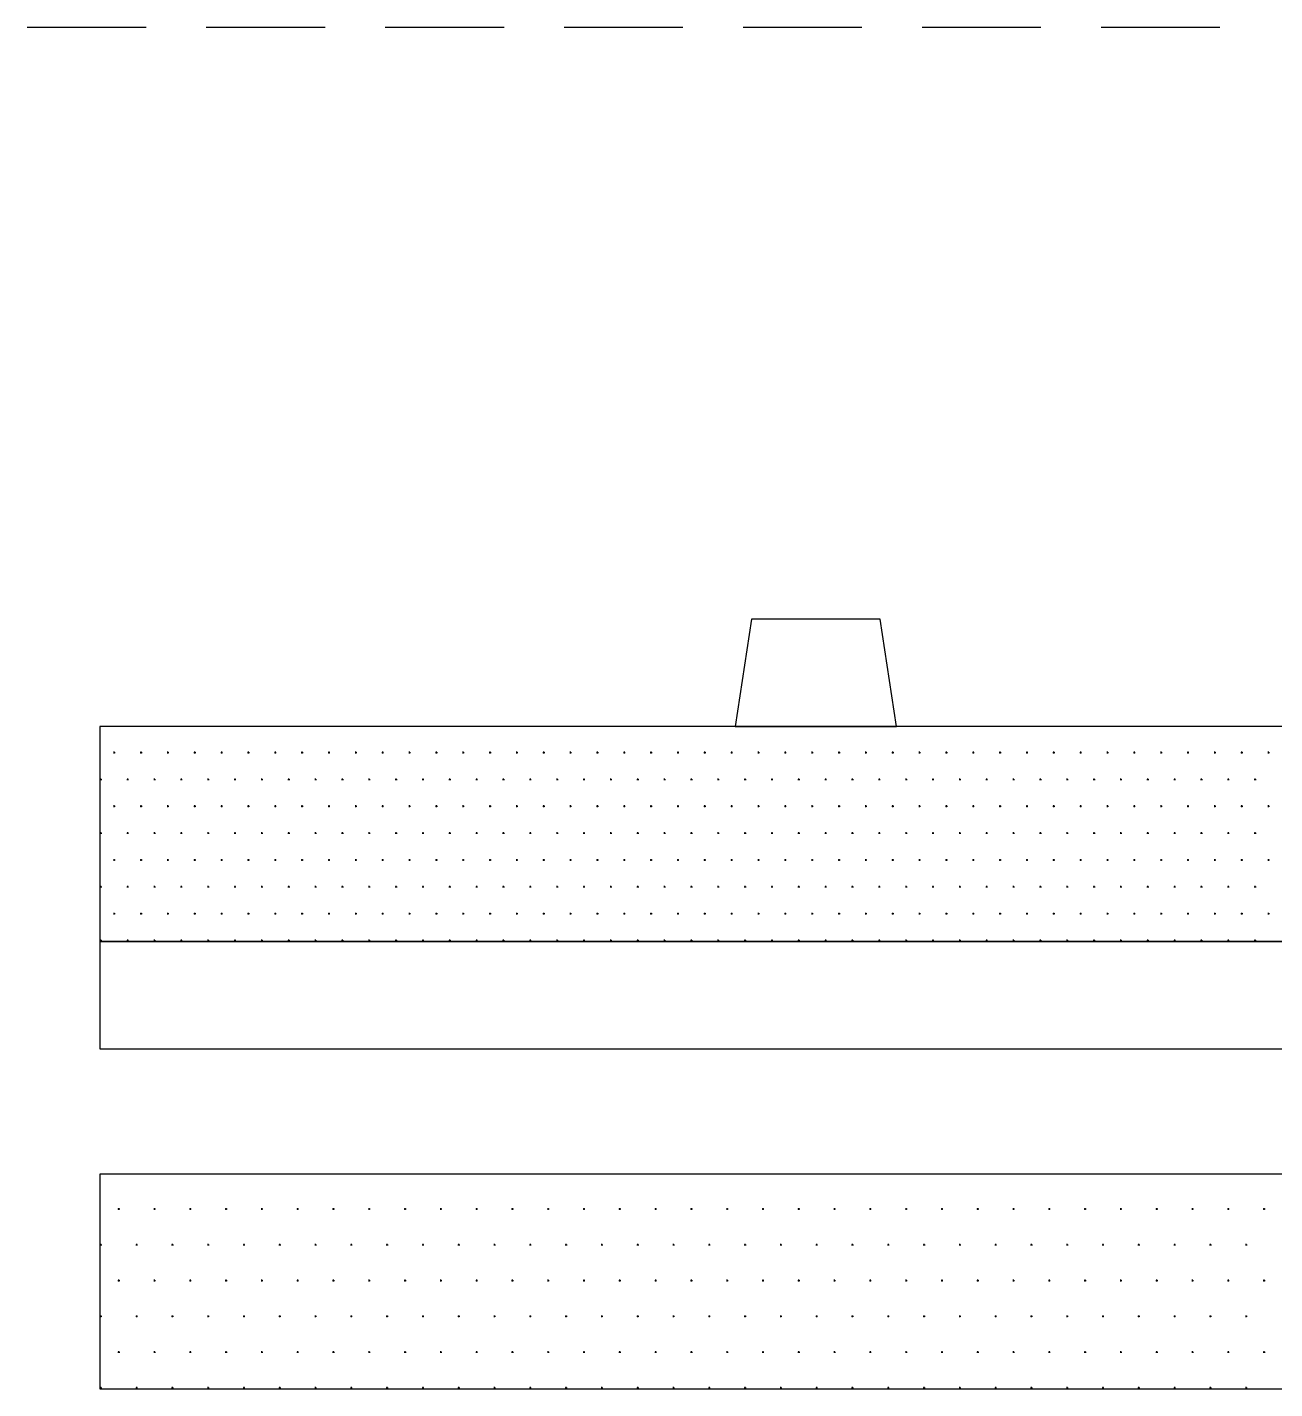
# Model space of a CAD drawing. Extents: x 0 to 291, y 0 to 144.
# Drawn here: x 50 to 63.94, y 74.2 to 89.42 of the extents above; entities that cross this region are included whole.
import ezdxf

# ---------------------------------------------------------------- set-up
doc = ezdxf.new("R2010")
doc.units = 0

msp = doc.modelspace()

# ---------------------------------------------------------------- linework, layer by layer
at = {"layer": 'StackupLayer'}
for p, q in [((50, 89.415), (51.328, 89.415)), ((52, 89.415), (53.328, 89.415)), ((54, 89.415), (55.328, 89.415)), ((56, 89.415), (57.328, 89.415)), ((58, 89.415), (59.328, 89.415)), ((60, 89.415), (61.328, 89.415)), ((62, 89.415), (63.328, 89.415)), ((58.093, 82.8), (57.913, 81.6)), ((59.533, 82.8), (58.093, 82.8)), ((59.713, 81.6), (59.533, 82.8)), ((106.813, 81.6), (50.813, 81.6)), ((50.813, 81.6), (50.813, 79.2)), ((57.913, 81.6), (59.713, 81.6)), ((50.963, 81.31), (50.983, 81.31)), ((50.973, 81.3), (50.973, 81.32)), ((51.263, 81.31), (51.283, 81.31)), ((51.273, 81.3), (51.273, 81.32)), ((51.563, 81.31), (51.583, 81.31)), ((51.573, 81.3), (51.573, 81.32)), ((51.863, 81.31), (51.883, 81.31)), ((51.873, 81.3), (51.873, 81.32)), ((52.163, 81.31), (52.183, 81.31)), ((52.173, 81.3), (52.173, 81.32)), ((52.463, 81.31), (52.483, 81.31)), ((52.473, 81.3), (52.473, 81.32)), ((52.763, 81.31), (52.783, 81.31)), ((52.773, 81.3), (52.773, 81.32)), ((53.063, 81.31), (53.083, 81.31)), ((53.073, 81.3), (53.073, 81.32)), ((53.363, 81.31), (53.383, 81.31)), ((53.373, 81.3), (53.373, 81.32)), ((53.663, 81.31), (53.683, 81.31)), ((53.673, 81.3), (53.673, 81.32)), ((53.963, 81.31), (53.983, 81.31)), ((53.973, 81.3), (53.973, 81.32)), ((54.263, 81.31), (54.283, 81.31)), ((54.273, 81.3), (54.273, 81.32)), ((54.563, 81.31), (54.583, 81.31)), ((54.573, 81.3), (54.573, 81.32)), ((54.863, 81.31), (54.883, 81.31)), ((54.873, 81.3), (54.873, 81.32)), ((55.163, 81.31), (55.183, 81.31)), ((55.173, 81.3), (55.173, 81.32)), ((55.463, 81.31), (55.483, 81.31)), ((55.473, 81.3), (55.473, 81.32)), ((55.763, 81.31), (55.783, 81.31)), ((55.773, 81.3), (55.773, 81.32)), ((56.063, 81.31), (56.083, 81.31)), ((56.073, 81.3), (56.073, 81.32)), ((56.363, 81.31), (56.383, 81.31)), ((56.373, 81.3), (56.373, 81.32)), ((56.663, 81.31), (56.683, 81.31)), ((56.673, 81.3), (56.673, 81.32)), ((56.963, 81.31), (56.983, 81.31)), ((56.973, 81.3), (56.973, 81.32)), ((57.263, 81.31), (57.283, 81.31)), ((57.273, 81.3), (57.273, 81.32)), ((57.563, 81.31), (57.583, 81.31)), ((57.573, 81.3), (57.573, 81.32)), ((57.863, 81.31), (57.883, 81.31)), ((57.873, 81.3), (57.873, 81.32)), ((58.163, 81.31), (58.183, 81.31)), ((58.173, 81.3), (58.173, 81.32)), ((58.463, 81.31), (58.483, 81.31)), ((58.473, 81.3), (58.473, 81.32)), ((58.763, 81.31), (58.783, 81.31)), ((58.773, 81.3), (58.773, 81.32)), ((59.063, 81.31), (59.083, 81.31)), ((59.073, 81.3), (59.073, 81.32)), ((59.363, 81.31), (59.383, 81.31)), ((59.373, 81.3), (59.373, 81.32)), ((59.663, 81.31), (59.683, 81.31)), ((59.673, 81.3), (59.673, 81.32)), ((59.963, 81.31), (59.983, 81.31)), ((59.973, 81.3), (59.973, 81.32)), ((60.263, 81.31), (60.283, 81.31)), ((60.273, 81.3), (60.273, 81.32)), ((60.563, 81.31), (60.583, 81.31)), ((60.573, 81.3), (60.573, 81.32)), ((60.863, 81.31), (60.883, 81.31)), ((60.873, 81.3), (60.873, 81.32)), ((61.163, 81.31), (61.183, 81.31)), ((61.173, 81.3), (61.173, 81.32)), ((61.463, 81.31), (61.483, 81.31)), ((61.473, 81.3), (61.473, 81.32)), ((61.763, 81.31), (61.783, 81.31)), ((61.773, 81.3), (61.773, 81.32)), ((62.063, 81.31), (62.083, 81.31)), ((62.073, 81.3), (62.073, 81.32)), ((62.363, 81.31), (62.383, 81.31)), ((62.373, 81.3), (62.373, 81.32)), ((62.663, 81.31), (62.683, 81.31)), ((62.673, 81.3), (62.673, 81.32)), ((62.963, 81.31), (62.983, 81.31)), ((62.973, 81.3), (62.973, 81.32)), ((63.263, 81.31), (63.283, 81.31)), ((63.273, 81.3), (63.273, 81.32)), ((63.563, 81.31), (63.583, 81.31)), ((63.573, 81.3), (63.573, 81.32)), ((63.863, 81.31), (63.883, 81.31)), ((63.873, 81.3), (63.873, 81.32)), ((50.813, 81.01), (50.833, 81.01)), ((50.823, 81), (50.823, 81.02)), ((51.113, 81.01), (51.133, 81.01)), ((51.123, 81), (51.123, 81.02)), ((51.413, 81.01), (51.433, 81.01)), ((51.423, 81), (51.423, 81.02)), ((51.713, 81.01), (51.733, 81.01)), ((51.723, 81), (51.723, 81.02)), ((52.013, 81.01), (52.033, 81.01)), ((52.023, 81), (52.023, 81.02)), ((52.313, 81.01), (52.333, 81.01)), ((52.323, 81), (52.323, 81.02)), ((52.613, 81.01), (52.633, 81.01)), ((52.623, 81), (52.623, 81.02)), ((52.913, 81.01), (52.933, 81.01)), ((52.923, 81), (52.923, 81.02)), ((53.213, 81.01), (53.233, 81.01)), ((53.223, 81), (53.223, 81.02)), ((53.513, 81.01), (53.533, 81.01)), ((53.523, 81), (53.523, 81.02)), ((53.813, 81.01), (53.833, 81.01)), ((53.823, 81), (53.823, 81.02)), ((54.113, 81.01), (54.133, 81.01)), ((54.123, 81), (54.123, 81.02)), ((54.413, 81.01), (54.433, 81.01)), ((54.423, 81), (54.423, 81.02)), ((54.713, 81.01), (54.733, 81.01)), ((54.723, 81), (54.723, 81.02)), ((55.013, 81.01), (55.033, 81.01)), ((55.023, 81), (55.023, 81.02)), ((55.313, 81.01), (55.333, 81.01)), ((55.323, 81), (55.323, 81.02)), ((55.613, 81.01), (55.633, 81.01)), ((55.623, 81), (55.623, 81.02)), ((55.913, 81.01), (55.933, 81.01)), ((55.923, 81), (55.923, 81.02)), ((56.213, 81.01), (56.233, 81.01)), ((56.223, 81), (56.223, 81.02)), ((56.513, 81.01), (56.533, 81.01)), ((56.523, 81), (56.523, 81.02)), ((56.813, 81.01), (56.833, 81.01)), ((56.823, 81), (56.823, 81.02)), ((57.113, 81.01), (57.133, 81.01)), ((57.123, 81), (57.123, 81.02)), ((57.413, 81.01), (57.433, 81.01)), ((57.423, 81), (57.423, 81.02)), ((57.713, 81.01), (57.733, 81.01)), ((57.723, 81), (57.723, 81.02)), ((58.013, 81.01), (58.033, 81.01)), ((58.023, 81), (58.023, 81.02)), ((58.313, 81.01), (58.333, 81.01)), ((58.323, 81), (58.323, 81.02)), ((58.613, 81.01), (58.633, 81.01)), ((58.623, 81), (58.623, 81.02)), ((58.913, 81.01), (58.933, 81.01)), ((58.923, 81), (58.923, 81.02)), ((59.213, 81.01), (59.233, 81.01)), ((59.223, 81), (59.223, 81.02)), ((59.513, 81.01), (59.533, 81.01)), ((59.523, 81), (59.523, 81.02)), ((59.813, 81.01), (59.833, 81.01)), ((59.823, 81), (59.823, 81.02)), ((60.113, 81.01), (60.133, 81.01)), ((60.123, 81), (60.123, 81.02)), ((60.413, 81.01), (60.433, 81.01)), ((60.423, 81), (60.423, 81.02)), ((60.713, 81.01), (60.733, 81.01)), ((60.723, 81), (60.723, 81.02)), ((61.013, 81.01), (61.033, 81.01)), ((61.023, 81), (61.023, 81.02)), ((61.313, 81.01), (61.333, 81.01)), ((61.323, 81), (61.323, 81.02)), ((61.613, 81.01), (61.633, 81.01)), ((61.623, 81), (61.623, 81.02)), ((61.913, 81.01), (61.933, 81.01)), ((61.923, 81), (61.923, 81.02)), ((62.213, 81.01), (62.233, 81.01)), ((62.223, 81), (62.223, 81.02)), ((62.513, 81.01), (62.533, 81.01)), ((62.523, 81), (62.523, 81.02)), ((62.813, 81.01), (62.833, 81.01)), ((62.823, 81), (62.823, 81.02)), ((63.113, 81.01), (63.133, 81.01)), ((63.123, 81), (63.123, 81.02)), ((63.413, 81.01), (63.433, 81.01)), ((63.423, 81), (63.423, 81.02)), ((63.713, 81.01), (63.733, 81.01)), ((63.723, 81), (63.723, 81.02)), ((50.963, 80.71), (50.983, 80.71)), ((50.973, 80.7), (50.973, 80.72)), ((51.263, 80.71), (51.283, 80.71)), ((51.273, 80.7), (51.273, 80.72)), ((51.563, 80.71), (51.583, 80.71)), ((51.573, 80.7), (51.573, 80.72)), ((51.863, 80.71), (51.883, 80.71)), ((51.873, 80.7), (51.873, 80.72)), ((52.163, 80.71), (52.183, 80.71)), ((52.173, 80.7), (52.173, 80.72)), ((52.463, 80.71), (52.483, 80.71)), ((52.473, 80.7), (52.473, 80.72)), ((52.763, 80.71), (52.783, 80.71)), ((52.773, 80.7), (52.773, 80.72)), ((53.063, 80.71), (53.083, 80.71)), ((53.073, 80.7), (53.073, 80.72)), ((53.363, 80.71), (53.383, 80.71)), ((53.373, 80.7), (53.373, 80.72)), ((53.663, 80.71), (53.683, 80.71)), ((53.673, 80.7), (53.673, 80.72)), ((53.963, 80.71), (53.983, 80.71)), ((53.973, 80.7), (53.973, 80.72)), ((54.263, 80.71), (54.283, 80.71)), ((54.273, 80.7), (54.273, 80.72)), ((54.563, 80.71), (54.583, 80.71)), ((54.573, 80.7), (54.573, 80.72)), ((54.863, 80.71), (54.883, 80.71)), ((54.873, 80.7), (54.873, 80.72)), ((55.163, 80.71), (55.183, 80.71)), ((55.173, 80.7), (55.173, 80.72)), ((55.463, 80.71), (55.483, 80.71)), ((55.473, 80.7), (55.473, 80.72)), ((55.763, 80.71), (55.783, 80.71)), ((55.773, 80.7), (55.773, 80.72)), ((56.063, 80.71), (56.083, 80.71)), ((56.073, 80.7), (56.073, 80.72)), ((56.363, 80.71), (56.383, 80.71)), ((56.373, 80.7), (56.373, 80.72)), ((56.663, 80.71), (56.683, 80.71)), ((56.673, 80.7), (56.673, 80.72)), ((56.963, 80.71), (56.983, 80.71)), ((56.973, 80.7), (56.973, 80.72)), ((57.263, 80.71), (57.283, 80.71)), ((57.273, 80.7), (57.273, 80.72)), ((57.563, 80.71), (57.583, 80.71)), ((57.573, 80.7), (57.573, 80.72)), ((57.863, 80.71), (57.883, 80.71)), ((57.873, 80.7), (57.873, 80.72)), ((58.163, 80.71), (58.183, 80.71)), ((58.173, 80.7), (58.173, 80.72)), ((58.463, 80.71), (58.483, 80.71)), ((58.473, 80.7), (58.473, 80.72)), ((58.763, 80.71), (58.783, 80.71)), ((58.773, 80.7), (58.773, 80.72)), ((59.063, 80.71), (59.083, 80.71)), ((59.073, 80.7), (59.073, 80.72)), ((59.363, 80.71), (59.383, 80.71)), ((59.373, 80.7), (59.373, 80.72)), ((59.663, 80.71), (59.683, 80.71)), ((59.673, 80.7), (59.673, 80.72)), ((59.963, 80.71), (59.983, 80.71)), ((59.973, 80.7), (59.973, 80.72)), ((60.263, 80.71), (60.283, 80.71)), ((60.273, 80.7), (60.273, 80.72)), ((60.563, 80.71), (60.583, 80.71)), ((60.573, 80.7), (60.573, 80.72)), ((60.863, 80.71), (60.883, 80.71)), ((60.873, 80.7), (60.873, 80.72)), ((61.163, 80.71), (61.183, 80.71)), ((61.173, 80.7), (61.173, 80.72)), ((61.463, 80.71), (61.483, 80.71)), ((61.473, 80.7), (61.473, 80.72)), ((61.763, 80.71), (61.783, 80.71)), ((61.773, 80.7), (61.773, 80.72)), ((62.063, 80.71), (62.083, 80.71)), ((62.073, 80.7), (62.073, 80.72)), ((62.363, 80.71), (62.383, 80.71)), ((62.373, 80.7), (62.373, 80.72)), ((62.663, 80.71), (62.683, 80.71)), ((62.673, 80.7), (62.673, 80.72)), ((62.963, 80.71), (62.983, 80.71)), ((62.973, 80.7), (62.973, 80.72)), ((63.263, 80.71), (63.283, 80.71)), ((63.273, 80.7), (63.273, 80.72)), ((63.563, 80.71), (63.583, 80.71)), ((63.573, 80.7), (63.573, 80.72)), ((63.863, 80.71), (63.883, 80.71)), ((63.873, 80.7), (63.873, 80.72)), ((50.813, 80.41), (50.833, 80.41)), ((50.823, 80.4), (50.823, 80.42)), ((51.113, 80.41), (51.133, 80.41)), ((51.123, 80.4), (51.123, 80.42)), ((51.413, 80.41), (51.433, 80.41)), ((51.423, 80.4), (51.423, 80.42)), ((51.713, 80.41), (51.733, 80.41)), ((51.723, 80.4), (51.723, 80.42)), ((52.013, 80.41), (52.033, 80.41)), ((52.023, 80.4), (52.023, 80.42)), ((52.313, 80.41), (52.333, 80.41)), ((52.323, 80.4), (52.323, 80.42)), ((52.613, 80.41), (52.633, 80.41)), ((52.623, 80.4), (52.623, 80.42)), ((52.913, 80.41), (52.933, 80.41)), ((52.923, 80.4), (52.923, 80.42)), ((53.213, 80.41), (53.233, 80.41)), ((53.223, 80.4), (53.223, 80.42)), ((53.513, 80.41), (53.533, 80.41)), ((53.523, 80.4), (53.523, 80.42)), ((53.813, 80.41), (53.833, 80.41)), ((53.823, 80.4), (53.823, 80.42)), ((54.113, 80.41), (54.133, 80.41)), ((54.123, 80.4), (54.123, 80.42)), ((54.413, 80.41), (54.433, 80.41)), ((54.423, 80.4), (54.423, 80.42)), ((54.713, 80.41), (54.733, 80.41)), ((54.723, 80.4), (54.723, 80.42)), ((55.013, 80.41), (55.033, 80.41)), ((55.023, 80.4), (55.023, 80.42)), ((55.313, 80.41), (55.333, 80.41)), ((55.323, 80.4), (55.323, 80.42)), ((55.613, 80.41), (55.633, 80.41)), ((55.623, 80.4), (55.623, 80.42)), ((55.913, 80.41), (55.933, 80.41)), ((55.923, 80.4), (55.923, 80.42)), ((56.213, 80.41), (56.233, 80.41)), ((56.223, 80.4), (56.223, 80.42)), ((56.513, 80.41), (56.533, 80.41)), ((56.523, 80.4), (56.523, 80.42)), ((56.813, 80.41), (56.833, 80.41)), ((56.823, 80.4), (56.823, 80.42)), ((57.113, 80.41), (57.133, 80.41)), ((57.123, 80.4), (57.123, 80.42)), ((57.413, 80.41), (57.433, 80.41)), ((57.423, 80.4), (57.423, 80.42)), ((57.713, 80.41), (57.733, 80.41)), ((57.723, 80.4), (57.723, 80.42)), ((58.013, 80.41), (58.033, 80.41)), ((58.023, 80.4), (58.023, 80.42)), ((58.313, 80.41), (58.333, 80.41)), ((58.323, 80.4), (58.323, 80.42)), ((58.613, 80.41), (58.633, 80.41)), ((58.623, 80.4), (58.623, 80.42)), ((58.913, 80.41), (58.933, 80.41)), ((58.923, 80.4), (58.923, 80.42)), ((59.213, 80.41), (59.233, 80.41)), ((59.223, 80.4), (59.223, 80.42)), ((59.513, 80.41), (59.533, 80.41)), ((59.523, 80.4), (59.523, 80.42)), ((59.813, 80.41), (59.833, 80.41)), ((59.823, 80.4), (59.823, 80.42)), ((60.113, 80.41), (60.133, 80.41)), ((60.123, 80.4), (60.123, 80.42)), ((60.413, 80.41), (60.433, 80.41)), ((60.423, 80.4), (60.423, 80.42)), ((60.713, 80.41), (60.733, 80.41)), ((60.723, 80.4), (60.723, 80.42)), ((61.013, 80.41), (61.033, 80.41)), ((61.023, 80.4), (61.023, 80.42)), ((61.313, 80.41), (61.333, 80.41)), ((61.323, 80.4), (61.323, 80.42)), ((61.613, 80.41), (61.633, 80.41)), ((61.623, 80.4), (61.623, 80.42)), ((61.913, 80.41), (61.933, 80.41)), ((61.923, 80.4), (61.923, 80.42)), ((62.213, 80.41), (62.233, 80.41)), ((62.223, 80.4), (62.223, 80.42)), ((62.513, 80.41), (62.533, 80.41)), ((62.523, 80.4), (62.523, 80.42)), ((62.813, 80.41), (62.833, 80.41)), ((62.823, 80.4), (62.823, 80.42)), ((63.113, 80.41), (63.133, 80.41)), ((63.123, 80.4), (63.123, 80.42)), ((63.413, 80.41), (63.433, 80.41)), ((63.423, 80.4), (63.423, 80.42)), ((63.713, 80.41), (63.733, 80.41)), ((63.723, 80.4), (63.723, 80.42)), ((50.963, 80.11), (50.983, 80.11)), ((50.973, 80.1), (50.973, 80.12)), ((51.263, 80.11), (51.283, 80.11)), ((51.273, 80.1), (51.273, 80.12)), ((51.563, 80.11), (51.583, 80.11)), ((51.573, 80.1), (51.573, 80.12)), ((51.863, 80.11), (51.883, 80.11)), ((51.873, 80.1), (51.873, 80.12)), ((52.163, 80.11), (52.183, 80.11)), ((52.173, 80.1), (52.173, 80.12)), ((52.463, 80.11), (52.483, 80.11)), ((52.473, 80.1), (52.473, 80.12)), ((52.763, 80.11), (52.783, 80.11)), ((52.773, 80.1), (52.773, 80.12)), ((53.063, 80.11), (53.083, 80.11)), ((53.073, 80.1), (53.073, 80.12)), ((53.363, 80.11), (53.383, 80.11)), ((53.373, 80.1), (53.373, 80.12)), ((53.663, 80.11), (53.683, 80.11)), ((53.673, 80.1), (53.673, 80.12)), ((53.963, 80.11), (53.983, 80.11)), ((53.973, 80.1), (53.973, 80.12)), ((54.263, 80.11), (54.283, 80.11)), ((54.273, 80.1), (54.273, 80.12)), ((54.563, 80.11), (54.583, 80.11)), ((54.573, 80.1), (54.573, 80.12)), ((54.863, 80.11), (54.883, 80.11)), ((54.873, 80.1), (54.873, 80.12)), ((55.163, 80.11), (55.183, 80.11)), ((55.173, 80.1), (55.173, 80.12)), ((55.463, 80.11), (55.483, 80.11)), ((55.473, 80.1), (55.473, 80.12)), ((55.763, 80.11), (55.783, 80.11)), ((55.773, 80.1), (55.773, 80.12)), ((56.063, 80.11), (56.083, 80.11)), ((56.073, 80.1), (56.073, 80.12)), ((56.363, 80.11), (56.383, 80.11)), ((56.373, 80.1), (56.373, 80.12)), ((56.663, 80.11), (56.683, 80.11)), ((56.673, 80.1), (56.673, 80.12)), ((56.963, 80.11), (56.983, 80.11)), ((56.973, 80.1), (56.973, 80.12)), ((57.263, 80.11), (57.283, 80.11)), ((57.273, 80.1), (57.273, 80.12)), ((57.563, 80.11), (57.583, 80.11)), ((57.573, 80.1), (57.573, 80.12)), ((57.863, 80.11), (57.883, 80.11)), ((57.873, 80.1), (57.873, 80.12)), ((58.163, 80.11), (58.183, 80.11)), ((58.173, 80.1), (58.173, 80.12)), ((58.463, 80.11), (58.483, 80.11)), ((58.473, 80.1), (58.473, 80.12)), ((58.763, 80.11), (58.783, 80.11)), ((58.773, 80.1), (58.773, 80.12)), ((59.063, 80.11), (59.083, 80.11)), ((59.073, 80.1), (59.073, 80.12)), ((59.363, 80.11), (59.383, 80.11)), ((59.373, 80.1), (59.373, 80.12)), ((59.663, 80.11), (59.683, 80.11)), ((59.673, 80.1), (59.673, 80.12)), ((59.963, 80.11), (59.983, 80.11)), ((59.973, 80.1), (59.973, 80.12)), ((60.263, 80.11), (60.283, 80.11)), ((60.273, 80.1), (60.273, 80.12)), ((60.563, 80.11), (60.583, 80.11)), ((60.573, 80.1), (60.573, 80.12)), ((60.863, 80.11), (60.883, 80.11)), ((60.873, 80.1), (60.873, 80.12)), ((61.163, 80.11), (61.183, 80.11)), ((61.173, 80.1), (61.173, 80.12)), ((61.463, 80.11), (61.483, 80.11)), ((61.473, 80.1), (61.473, 80.12)), ((61.763, 80.11), (61.783, 80.11)), ((61.773, 80.1), (61.773, 80.12)), ((62.063, 80.11), (62.083, 80.11)), ((62.073, 80.1), (62.073, 80.12)), ((62.363, 80.11), (62.383, 80.11)), ((62.373, 80.1), (62.373, 80.12)), ((62.663, 80.11), (62.683, 80.11)), ((62.673, 80.1), (62.673, 80.12)), ((62.963, 80.11), (62.983, 80.11)), ((62.973, 80.1), (62.973, 80.12)), ((63.263, 80.11), (63.283, 80.11)), ((63.273, 80.1), (63.273, 80.12)), ((63.563, 80.11), (63.583, 80.11)), ((63.573, 80.1), (63.573, 80.12)), ((63.863, 80.11), (63.883, 80.11)), ((63.873, 80.1), (63.873, 80.12)), ((50.813, 79.81), (50.833, 79.81)), ((50.823, 79.8), (50.823, 79.82)), ((51.113, 79.81), (51.133, 79.81)), ((51.123, 79.8), (51.123, 79.82)), ((51.413, 79.81), (51.433, 79.81)), ((51.423, 79.8), (51.423, 79.82)), ((51.713, 79.81), (51.733, 79.81)), ((51.723, 79.8), (51.723, 79.82)), ((52.013, 79.81), (52.033, 79.81)), ((52.023, 79.8), (52.023, 79.82)), ((52.313, 79.81), (52.333, 79.81)), ((52.323, 79.8), (52.323, 79.82)), ((52.613, 79.81), (52.633, 79.81)), ((52.623, 79.8), (52.623, 79.82)), ((52.913, 79.81), (52.933, 79.81)), ((52.923, 79.8), (52.923, 79.82)), ((53.213, 79.81), (53.233, 79.81)), ((53.223, 79.8), (53.223, 79.82)), ((53.513, 79.81), (53.533, 79.81)), ((53.523, 79.8), (53.523, 79.82)), ((53.813, 79.81), (53.833, 79.81)), ((53.823, 79.8), (53.823, 79.82)), ((54.113, 79.81), (54.133, 79.81)), ((54.123, 79.8), (54.123, 79.82)), ((54.413, 79.81), (54.433, 79.81)), ((54.423, 79.8), (54.423, 79.82)), ((54.713, 79.81), (54.733, 79.81)), ((54.723, 79.8), (54.723, 79.82)), ((55.013, 79.81), (55.033, 79.81)), ((55.023, 79.8), (55.023, 79.82)), ((55.313, 79.81), (55.333, 79.81)), ((55.323, 79.8), (55.323, 79.82)), ((55.613, 79.81), (55.633, 79.81)), ((55.623, 79.8), (55.623, 79.82)), ((55.913, 79.81), (55.933, 79.81)), ((55.923, 79.8), (55.923, 79.82)), ((56.213, 79.81), (56.233, 79.81)), ((56.223, 79.8), (56.223, 79.82)), ((56.513, 79.81), (56.533, 79.81)), ((56.523, 79.8), (56.523, 79.82)), ((56.813, 79.81), (56.833, 79.81)), ((56.823, 79.8), (56.823, 79.82)), ((57.113, 79.81), (57.133, 79.81)), ((57.123, 79.8), (57.123, 79.82)), ((57.413, 79.81), (57.433, 79.81)), ((57.423, 79.8), (57.423, 79.82)), ((57.713, 79.81), (57.733, 79.81)), ((57.723, 79.8), (57.723, 79.82)), ((58.013, 79.81), (58.033, 79.81)), ((58.023, 79.8), (58.023, 79.82)), ((58.313, 79.81), (58.333, 79.81)), ((58.323, 79.8), (58.323, 79.82)), ((58.613, 79.81), (58.633, 79.81)), ((58.623, 79.8), (58.623, 79.82)), ((58.913, 79.81), (58.933, 79.81)), ((58.923, 79.8), (58.923, 79.82)), ((59.213, 79.81), (59.233, 79.81)), ((59.223, 79.8), (59.223, 79.82)), ((59.513, 79.81), (59.533, 79.81)), ((59.523, 79.8), (59.523, 79.82)), ((59.813, 79.81), (59.833, 79.81)), ((59.823, 79.8), (59.823, 79.82)), ((60.113, 79.81), (60.133, 79.81)), ((60.123, 79.8), (60.123, 79.82)), ((60.413, 79.81), (60.433, 79.81)), ((60.423, 79.8), (60.423, 79.82)), ((60.713, 79.81), (60.733, 79.81)), ((60.723, 79.8), (60.723, 79.82)), ((61.013, 79.81), (61.033, 79.81)), ((61.023, 79.8), (61.023, 79.82)), ((61.313, 79.81), (61.333, 79.81)), ((61.323, 79.8), (61.323, 79.82)), ((61.613, 79.81), (61.633, 79.81)), ((61.623, 79.8), (61.623, 79.82)), ((61.913, 79.81), (61.933, 79.81)), ((61.923, 79.8), (61.923, 79.82)), ((62.213, 79.81), (62.233, 79.81)), ((62.223, 79.8), (62.223, 79.82)), ((62.513, 79.81), (62.533, 79.81)), ((62.523, 79.8), (62.523, 79.82)), ((62.813, 79.81), (62.833, 79.81)), ((62.823, 79.8), (62.823, 79.82)), ((63.113, 79.81), (63.133, 79.81)), ((63.123, 79.8), (63.123, 79.82)), ((63.413, 79.81), (63.433, 79.81)), ((63.423, 79.8), (63.423, 79.82)), ((63.713, 79.81), (63.733, 79.81)), ((63.723, 79.8), (63.723, 79.82)), ((50.963, 79.51), (50.983, 79.51)), ((50.973, 79.5), (50.973, 79.52)), ((51.263, 79.51), (51.283, 79.51)), ((51.273, 79.5), (51.273, 79.52)), ((51.563, 79.51), (51.583, 79.51)), ((51.573, 79.5), (51.573, 79.52)), ((51.863, 79.51), (51.883, 79.51)), ((51.873, 79.5), (51.873, 79.52)), ((52.163, 79.51), (52.183, 79.51)), ((52.173, 79.5), (52.173, 79.52)), ((52.463, 79.51), (52.483, 79.51)), ((52.473, 79.5), (52.473, 79.52)), ((52.763, 79.51), (52.783, 79.51)), ((52.773, 79.5), (52.773, 79.52)), ((53.063, 79.51), (53.083, 79.51)), ((53.073, 79.5), (53.073, 79.52)), ((53.363, 79.51), (53.383, 79.51)), ((53.373, 79.5), (53.373, 79.52)), ((53.663, 79.51), (53.683, 79.51)), ((53.673, 79.5), (53.673, 79.52)), ((53.963, 79.51), (53.983, 79.51)), ((53.973, 79.5), (53.973, 79.52)), ((54.263, 79.51), (54.283, 79.51)), ((54.273, 79.5), (54.273, 79.52)), ((54.563, 79.51), (54.583, 79.51)), ((54.573, 79.5), (54.573, 79.52)), ((54.863, 79.51), (54.883, 79.51)), ((54.873, 79.5), (54.873, 79.52)), ((55.163, 79.51), (55.183, 79.51)), ((55.173, 79.5), (55.173, 79.52)), ((55.463, 79.51), (55.483, 79.51)), ((55.473, 79.5), (55.473, 79.52)), ((55.763, 79.51), (55.783, 79.51)), ((55.773, 79.5), (55.773, 79.52)), ((56.063, 79.51), (56.083, 79.51)), ((56.073, 79.5), (56.073, 79.52)), ((56.363, 79.51), (56.383, 79.51)), ((56.373, 79.5), (56.373, 79.52)), ((56.663, 79.51), (56.683, 79.51)), ((56.673, 79.5), (56.673, 79.52)), ((56.963, 79.51), (56.983, 79.51)), ((56.973, 79.5), (56.973, 79.52)), ((57.263, 79.51), (57.283, 79.51)), ((57.273, 79.5), (57.273, 79.52)), ((57.563, 79.51), (57.583, 79.51)), ((57.573, 79.5), (57.573, 79.52)), ((57.863, 79.51), (57.883, 79.51)), ((57.873, 79.5), (57.873, 79.52)), ((58.163, 79.51), (58.183, 79.51)), ((58.173, 79.5), (58.173, 79.52)), ((58.463, 79.51), (58.483, 79.51)), ((58.473, 79.5), (58.473, 79.52)), ((58.763, 79.51), (58.783, 79.51)), ((58.773, 79.5), (58.773, 79.52)), ((59.063, 79.51), (59.083, 79.51)), ((59.073, 79.5), (59.073, 79.52)), ((59.363, 79.51), (59.383, 79.51)), ((59.373, 79.5), (59.373, 79.52)), ((59.663, 79.51), (59.683, 79.51)), ((59.673, 79.5), (59.673, 79.52)), ((59.963, 79.51), (59.983, 79.51)), ((59.973, 79.5), (59.973, 79.52)), ((60.263, 79.51), (60.283, 79.51)), ((60.273, 79.5), (60.273, 79.52)), ((60.563, 79.51), (60.583, 79.51)), ((60.573, 79.5), (60.573, 79.52)), ((60.863, 79.51), (60.883, 79.51)), ((60.873, 79.5), (60.873, 79.52)), ((61.163, 79.51), (61.183, 79.51)), ((61.173, 79.5), (61.173, 79.52)), ((61.463, 79.51), (61.483, 79.51)), ((61.473, 79.5), (61.473, 79.52)), ((61.763, 79.51), (61.783, 79.51)), ((61.773, 79.5), (61.773, 79.52)), ((62.063, 79.51), (62.083, 79.51)), ((62.073, 79.5), (62.073, 79.52)), ((62.363, 79.51), (62.383, 79.51)), ((62.373, 79.5), (62.373, 79.52)), ((62.663, 79.51), (62.683, 79.51)), ((62.673, 79.5), (62.673, 79.52)), ((62.963, 79.51), (62.983, 79.51)), ((62.973, 79.5), (62.973, 79.52)), ((63.263, 79.51), (63.283, 79.51)), ((63.273, 79.5), (63.273, 79.52)), ((63.563, 79.51), (63.583, 79.51)), ((63.573, 79.5), (63.573, 79.52)), ((63.863, 79.51), (63.883, 79.51)), ((63.873, 79.5), (63.873, 79.52)), ((50.813, 79.21), (50.833, 79.21)), ((106.813, 79.2), (50.813, 79.2)), ((50.813, 79.2), (50.813, 78)), ((50.813, 79.2), (106.813, 79.2)), ((50.823, 79.2), (50.823, 79.22)), ((51.113, 79.21), (51.133, 79.21)), ((51.123, 79.2), (51.123, 79.22)), ((51.413, 79.21), (51.433, 79.21)), ((51.423, 79.2), (51.423, 79.22)), ((51.713, 79.21), (51.733, 79.21)), ((51.723, 79.2), (51.723, 79.22)), ((52.013, 79.21), (52.033, 79.21)), ((52.023, 79.2), (52.023, 79.22)), ((52.313, 79.21), (52.333, 79.21)), ((52.323, 79.2), (52.323, 79.22)), ((52.613, 79.21), (52.633, 79.21)), ((52.623, 79.2), (52.623, 79.22)), ((52.913, 79.21), (52.933, 79.21)), ((52.923, 79.2), (52.923, 79.22)), ((53.213, 79.21), (53.233, 79.21)), ((53.223, 79.2), (53.223, 79.22)), ((53.513, 79.21), (53.533, 79.21)), ((53.523, 79.2), (53.523, 79.22)), ((53.813, 79.21), (53.833, 79.21)), ((53.823, 79.2), (53.823, 79.22)), ((54.113, 79.21), (54.133, 79.21)), ((54.123, 79.2), (54.123, 79.22)), ((54.413, 79.21), (54.433, 79.21)), ((54.423, 79.2), (54.423, 79.22)), ((54.713, 79.21), (54.733, 79.21)), ((54.723, 79.2), (54.723, 79.22)), ((55.013, 79.21), (55.033, 79.21)), ((55.023, 79.2), (55.023, 79.22)), ((55.313, 79.21), (55.333, 79.21)), ((55.323, 79.2), (55.323, 79.22)), ((55.613, 79.21), (55.633, 79.21)), ((55.623, 79.2), (55.623, 79.22)), ((55.913, 79.21), (55.933, 79.21)), ((55.923, 79.2), (55.923, 79.22)), ((56.213, 79.21), (56.233, 79.21)), ((56.223, 79.2), (56.223, 79.22)), ((56.513, 79.21), (56.533, 79.21)), ((56.523, 79.2), (56.523, 79.22)), ((56.813, 79.21), (56.833, 79.21)), ((56.823, 79.2), (56.823, 79.22)), ((57.113, 79.21), (57.133, 79.21)), ((57.123, 79.2), (57.123, 79.22)), ((57.413, 79.21), (57.433, 79.21)), ((57.423, 79.2), (57.423, 79.22)), ((57.713, 79.21), (57.733, 79.21)), ((57.723, 79.2), (57.723, 79.22)), ((58.013, 79.21), (58.033, 79.21)), ((58.023, 79.2), (58.023, 79.22)), ((58.313, 79.21), (58.333, 79.21)), ((58.323, 79.2), (58.323, 79.22)), ((58.613, 79.21), (58.633, 79.21)), ((58.623, 79.2), (58.623, 79.22)), ((58.913, 79.21), (58.933, 79.21)), ((58.923, 79.2), (58.923, 79.22)), ((59.213, 79.21), (59.233, 79.21)), ((59.223, 79.2), (59.223, 79.22)), ((59.513, 79.21), (59.533, 79.21)), ((59.523, 79.2), (59.523, 79.22)), ((59.813, 79.21), (59.833, 79.21)), ((59.823, 79.2), (59.823, 79.22)), ((60.113, 79.21), (60.133, 79.21)), ((60.123, 79.2), (60.123, 79.22)), ((60.413, 79.21), (60.433, 79.21)), ((60.423, 79.2), (60.423, 79.22)), ((60.713, 79.21), (60.733, 79.21)), ((60.723, 79.2), (60.723, 79.22)), ((61.013, 79.21), (61.033, 79.21)), ((61.023, 79.2), (61.023, 79.22)), ((61.313, 79.21), (61.333, 79.21)), ((61.323, 79.2), (61.323, 79.22)), ((61.613, 79.21), (61.633, 79.21)), ((61.623, 79.2), (61.623, 79.22)), ((61.913, 79.21), (61.933, 79.21)), ((61.923, 79.2), (61.923, 79.22)), ((62.213, 79.21), (62.233, 79.21)), ((62.223, 79.2), (62.223, 79.22)), ((62.513, 79.21), (62.533, 79.21)), ((62.523, 79.2), (62.523, 79.22)), ((62.813, 79.21), (62.833, 79.21)), ((62.823, 79.2), (62.823, 79.22)), ((63.113, 79.21), (63.133, 79.21)), ((63.123, 79.2), (63.123, 79.22)), ((63.413, 79.21), (63.433, 79.21)), ((63.423, 79.2), (63.423, 79.22)), ((63.713, 79.21), (63.733, 79.21)), ((63.723, 79.2), (63.723, 79.22)), ((50.813, 78), (106.813, 78)), ((106.813, 76.6), (50.813, 76.6)), ((50.813, 76.6), (50.813, 74.2)), ((51.013, 76.21), (51.033, 76.21)), ((51.023, 76.2), (51.023, 76.22)), ((51.413, 76.21), (51.433, 76.21)), ((51.423, 76.2), (51.423, 76.22)), ((51.813, 76.21), (51.833, 76.21)), ((51.823, 76.2), (51.823, 76.22)), ((52.213, 76.21), (52.233, 76.21)), ((52.223, 76.2), (52.223, 76.22)), ((52.613, 76.21), (52.633, 76.21)), ((52.623, 76.2), (52.623, 76.22)), ((53.013, 76.21), (53.033, 76.21)), ((53.023, 76.2), (53.023, 76.22)), ((53.413, 76.21), (53.433, 76.21)), ((53.423, 76.2), (53.423, 76.22)), ((53.813, 76.21), (53.833, 76.21)), ((53.823, 76.2), (53.823, 76.22)), ((54.213, 76.21), (54.233, 76.21)), ((54.223, 76.2), (54.223, 76.22)), ((54.613, 76.21), (54.633, 76.21)), ((54.623, 76.2), (54.623, 76.22)), ((55.013, 76.21), (55.033, 76.21)), ((55.023, 76.2), (55.023, 76.22)), ((55.413, 76.21), (55.433, 76.21)), ((55.423, 76.2), (55.423, 76.22)), ((55.813, 76.21), (55.833, 76.21)), ((55.823, 76.2), (55.823, 76.22)), ((56.213, 76.21), (56.233, 76.21)), ((56.223, 76.2), (56.223, 76.22)), ((56.613, 76.21), (56.633, 76.21)), ((56.623, 76.2), (56.623, 76.22)), ((57.013, 76.21), (57.033, 76.21)), ((57.023, 76.2), (57.023, 76.22)), ((57.413, 76.21), (57.433, 76.21)), ((57.423, 76.2), (57.423, 76.22)), ((57.813, 76.21), (57.833, 76.21)), ((57.823, 76.2), (57.823, 76.22)), ((58.213, 76.21), (58.233, 76.21)), ((58.223, 76.2), (58.223, 76.22)), ((58.613, 76.21), (58.633, 76.21)), ((58.623, 76.2), (58.623, 76.22)), ((59.013, 76.21), (59.033, 76.21)), ((59.023, 76.2), (59.023, 76.22)), ((59.413, 76.21), (59.433, 76.21)), ((59.423, 76.2), (59.423, 76.22)), ((59.813, 76.21), (59.833, 76.21)), ((59.823, 76.2), (59.823, 76.22)), ((60.213, 76.21), (60.233, 76.21)), ((60.223, 76.2), (60.223, 76.22)), ((60.613, 76.21), (60.633, 76.21)), ((60.623, 76.2), (60.623, 76.22)), ((61.013, 76.21), (61.033, 76.21)), ((61.023, 76.2), (61.023, 76.22)), ((61.413, 76.21), (61.433, 76.21)), ((61.423, 76.2), (61.423, 76.22)), ((61.813, 76.21), (61.833, 76.21)), ((61.823, 76.2), (61.823, 76.22)), ((62.213, 76.21), (62.233, 76.21)), ((62.223, 76.2), (62.223, 76.22)), ((62.613, 76.21), (62.633, 76.21)), ((62.623, 76.2), (62.623, 76.22)), ((63.013, 76.21), (63.033, 76.21)), ((63.023, 76.2), (63.023, 76.22)), ((63.413, 76.21), (63.433, 76.21)), ((63.423, 76.2), (63.423, 76.22)), ((63.813, 76.21), (63.833, 76.21)), ((63.823, 76.2), (63.823, 76.22)), ((50.813, 75.81), (50.833, 75.81)), ((50.823, 75.8), (50.823, 75.82)), ((51.213, 75.81), (51.233, 75.81)), ((51.223, 75.8), (51.223, 75.82)), ((51.613, 75.81), (51.633, 75.81)), ((51.623, 75.8), (51.623, 75.82)), ((52.013, 75.81), (52.033, 75.81)), ((52.023, 75.8), (52.023, 75.82)), ((52.413, 75.81), (52.433, 75.81)), ((52.423, 75.8), (52.423, 75.82)), ((52.813, 75.81), (52.833, 75.81)), ((52.823, 75.8), (52.823, 75.82)), ((53.213, 75.81), (53.233, 75.81)), ((53.223, 75.8), (53.223, 75.82)), ((53.613, 75.81), (53.633, 75.81)), ((53.623, 75.8), (53.623, 75.82)), ((54.013, 75.81), (54.033, 75.81)), ((54.023, 75.8), (54.023, 75.82)), ((54.413, 75.81), (54.433, 75.81)), ((54.423, 75.8), (54.423, 75.82)), ((54.813, 75.81), (54.833, 75.81)), ((54.823, 75.8), (54.823, 75.82)), ((55.213, 75.81), (55.233, 75.81)), ((55.223, 75.8), (55.223, 75.82)), ((55.613, 75.81), (55.633, 75.81)), ((55.623, 75.8), (55.623, 75.82)), ((56.013, 75.81), (56.033, 75.81)), ((56.023, 75.8), (56.023, 75.82)), ((56.413, 75.81), (56.433, 75.81)), ((56.423, 75.8), (56.423, 75.82)), ((56.813, 75.81), (56.833, 75.81)), ((56.823, 75.8), (56.823, 75.82)), ((57.213, 75.81), (57.233, 75.81)), ((57.223, 75.8), (57.223, 75.82)), ((57.613, 75.81), (57.633, 75.81)), ((57.623, 75.8), (57.623, 75.82)), ((58.013, 75.81), (58.033, 75.81)), ((58.023, 75.8), (58.023, 75.82)), ((58.413, 75.81), (58.433, 75.81)), ((58.423, 75.8), (58.423, 75.82)), ((58.813, 75.81), (58.833, 75.81)), ((58.823, 75.8), (58.823, 75.82)), ((59.213, 75.81), (59.233, 75.81)), ((59.223, 75.8), (59.223, 75.82)), ((59.613, 75.81), (59.633, 75.81)), ((59.623, 75.8), (59.623, 75.82)), ((60.013, 75.81), (60.033, 75.81)), ((60.023, 75.8), (60.023, 75.82)), ((60.413, 75.81), (60.433, 75.81)), ((60.423, 75.8), (60.423, 75.82)), ((60.813, 75.81), (60.833, 75.81)), ((60.823, 75.8), (60.823, 75.82)), ((61.213, 75.81), (61.233, 75.81)), ((61.223, 75.8), (61.223, 75.82)), ((61.613, 75.81), (61.633, 75.81)), ((61.623, 75.8), (61.623, 75.82)), ((62.013, 75.81), (62.033, 75.81)), ((62.023, 75.8), (62.023, 75.82)), ((62.413, 75.81), (62.433, 75.81)), ((62.423, 75.8), (62.423, 75.82)), ((62.813, 75.81), (62.833, 75.81)), ((62.823, 75.8), (62.823, 75.82)), ((63.213, 75.81), (63.233, 75.81)), ((63.223, 75.8), (63.223, 75.82)), ((63.613, 75.81), (63.633, 75.81)), ((63.623, 75.8), (63.623, 75.82)), ((51.013, 75.41), (51.033, 75.41)), ((51.023, 75.4), (51.023, 75.42)), ((51.413, 75.41), (51.433, 75.41)), ((51.423, 75.4), (51.423, 75.42)), ((51.813, 75.41), (51.833, 75.41)), ((51.823, 75.4), (51.823, 75.42)), ((52.213, 75.41), (52.233, 75.41)), ((52.223, 75.4), (52.223, 75.42)), ((52.613, 75.41), (52.633, 75.41)), ((52.623, 75.4), (52.623, 75.42)), ((53.013, 75.41), (53.033, 75.41)), ((53.023, 75.4), (53.023, 75.42)), ((53.413, 75.41), (53.433, 75.41)), ((53.423, 75.4), (53.423, 75.42)), ((53.813, 75.41), (53.833, 75.41)), ((53.823, 75.4), (53.823, 75.42)), ((54.213, 75.41), (54.233, 75.41)), ((54.223, 75.4), (54.223, 75.42)), ((54.613, 75.41), (54.633, 75.41)), ((54.623, 75.4), (54.623, 75.42)), ((55.013, 75.41), (55.033, 75.41)), ((55.023, 75.4), (55.023, 75.42)), ((55.413, 75.41), (55.433, 75.41)), ((55.423, 75.4), (55.423, 75.42)), ((55.813, 75.41), (55.833, 75.41)), ((55.823, 75.4), (55.823, 75.42)), ((56.213, 75.41), (56.233, 75.41)), ((56.223, 75.4), (56.223, 75.42)), ((56.613, 75.41), (56.633, 75.41)), ((56.623, 75.4), (56.623, 75.42)), ((57.013, 75.41), (57.033, 75.41)), ((57.023, 75.4), (57.023, 75.42)), ((57.413, 75.41), (57.433, 75.41)), ((57.423, 75.4), (57.423, 75.42)), ((57.813, 75.41), (57.833, 75.41)), ((57.823, 75.4), (57.823, 75.42)), ((58.213, 75.41), (58.233, 75.41)), ((58.223, 75.4), (58.223, 75.42)), ((58.613, 75.41), (58.633, 75.41)), ((58.623, 75.4), (58.623, 75.42)), ((59.013, 75.41), (59.033, 75.41)), ((59.023, 75.4), (59.023, 75.42)), ((59.413, 75.41), (59.433, 75.41)), ((59.423, 75.4), (59.423, 75.42)), ((59.813, 75.41), (59.833, 75.41)), ((59.823, 75.4), (59.823, 75.42)), ((60.213, 75.41), (60.233, 75.41)), ((60.223, 75.4), (60.223, 75.42)), ((60.613, 75.41), (60.633, 75.41)), ((60.623, 75.4), (60.623, 75.42)), ((61.013, 75.41), (61.033, 75.41)), ((61.023, 75.4), (61.023, 75.42)), ((61.413, 75.41), (61.433, 75.41)), ((61.423, 75.4), (61.423, 75.42)), ((61.813, 75.41), (61.833, 75.41)), ((61.823, 75.4), (61.823, 75.42)), ((62.213, 75.41), (62.233, 75.41)), ((62.223, 75.4), (62.223, 75.42)), ((62.613, 75.41), (62.633, 75.41)), ((62.623, 75.4), (62.623, 75.42)), ((63.013, 75.41), (63.033, 75.41)), ((63.023, 75.4), (63.023, 75.42)), ((63.413, 75.41), (63.433, 75.41)), ((63.423, 75.4), (63.423, 75.42)), ((63.813, 75.41), (63.833, 75.41)), ((63.823, 75.4), (63.823, 75.42)), ((50.813, 75.01), (50.833, 75.01)), ((50.823, 75), (50.823, 75.02)), ((51.213, 75.01), (51.233, 75.01)), ((51.223, 75), (51.223, 75.02)), ((51.613, 75.01), (51.633, 75.01)), ((51.623, 75), (51.623, 75.02)), ((52.013, 75.01), (52.033, 75.01)), ((52.023, 75), (52.023, 75.02)), ((52.413, 75.01), (52.433, 75.01)), ((52.423, 75), (52.423, 75.02)), ((52.813, 75.01), (52.833, 75.01)), ((52.823, 75), (52.823, 75.02)), ((53.213, 75.01), (53.233, 75.01)), ((53.223, 75), (53.223, 75.02)), ((53.613, 75.01), (53.633, 75.01)), ((53.623, 75), (53.623, 75.02)), ((54.013, 75.01), (54.033, 75.01)), ((54.023, 75), (54.023, 75.02)), ((54.413, 75.01), (54.433, 75.01)), ((54.423, 75), (54.423, 75.02)), ((54.813, 75.01), (54.833, 75.01)), ((54.823, 75), (54.823, 75.02)), ((55.213, 75.01), (55.233, 75.01)), ((55.223, 75), (55.223, 75.02)), ((55.613, 75.01), (55.633, 75.01)), ((55.623, 75), (55.623, 75.02)), ((56.013, 75.01), (56.033, 75.01)), ((56.023, 75), (56.023, 75.02)), ((56.413, 75.01), (56.433, 75.01)), ((56.423, 75), (56.423, 75.02)), ((56.813, 75.01), (56.833, 75.01)), ((56.823, 75), (56.823, 75.02)), ((57.213, 75.01), (57.233, 75.01)), ((57.223, 75), (57.223, 75.02)), ((57.613, 75.01), (57.633, 75.01)), ((57.623, 75), (57.623, 75.02)), ((58.013, 75.01), (58.033, 75.01)), ((58.023, 75), (58.023, 75.02)), ((58.413, 75.01), (58.433, 75.01)), ((58.423, 75), (58.423, 75.02)), ((58.813, 75.01), (58.833, 75.01)), ((58.823, 75), (58.823, 75.02)), ((59.213, 75.01), (59.233, 75.01)), ((59.223, 75), (59.223, 75.02)), ((59.613, 75.01), (59.633, 75.01)), ((59.623, 75), (59.623, 75.02)), ((60.013, 75.01), (60.033, 75.01)), ((60.023, 75), (60.023, 75.02)), ((60.413, 75.01), (60.433, 75.01)), ((60.423, 75), (60.423, 75.02)), ((60.813, 75.01), (60.833, 75.01)), ((60.823, 75), (60.823, 75.02)), ((61.213, 75.01), (61.233, 75.01)), ((61.223, 75), (61.223, 75.02)), ((61.613, 75.01), (61.633, 75.01)), ((61.623, 75), (61.623, 75.02)), ((62.013, 75.01), (62.033, 75.01)), ((62.023, 75), (62.023, 75.02)), ((62.413, 75.01), (62.433, 75.01)), ((62.423, 75), (62.423, 75.02)), ((62.813, 75.01), (62.833, 75.01)), ((62.823, 75), (62.823, 75.02)), ((63.213, 75.01), (63.233, 75.01)), ((63.223, 75), (63.223, 75.02)), ((63.613, 75.01), (63.633, 75.01)), ((63.623, 75), (63.623, 75.02)), ((51.013, 74.61), (51.033, 74.61)), ((51.023, 74.6), (51.023, 74.62)), ((51.413, 74.61), (51.433, 74.61)), ((51.423, 74.6), (51.423, 74.62)), ((51.813, 74.61), (51.833, 74.61)), ((51.823, 74.6), (51.823, 74.62)), ((52.213, 74.61), (52.233, 74.61)), ((52.223, 74.6), (52.223, 74.62)), ((52.613, 74.61), (52.633, 74.61)), ((52.623, 74.6), (52.623, 74.62)), ((53.013, 74.61), (53.033, 74.61)), ((53.023, 74.6), (53.023, 74.62)), ((53.413, 74.61), (53.433, 74.61)), ((53.423, 74.6), (53.423, 74.62)), ((53.813, 74.61), (53.833, 74.61)), ((53.823, 74.6), (53.823, 74.62)), ((54.213, 74.61), (54.233, 74.61)), ((54.223, 74.6), (54.223, 74.62)), ((54.613, 74.61), (54.633, 74.61)), ((54.623, 74.6), (54.623, 74.62)), ((55.013, 74.61), (55.033, 74.61)), ((55.023, 74.6), (55.023, 74.62)), ((55.413, 74.61), (55.433, 74.61)), ((55.423, 74.6), (55.423, 74.62)), ((55.813, 74.61), (55.833, 74.61)), ((55.823, 74.6), (55.823, 74.62)), ((56.213, 74.61), (56.233, 74.61)), ((56.223, 74.6), (56.223, 74.62)), ((56.613, 74.61), (56.633, 74.61)), ((56.623, 74.6), (56.623, 74.62)), ((57.013, 74.61), (57.033, 74.61)), ((57.023, 74.6), (57.023, 74.62)), ((57.413, 74.61), (57.433, 74.61)), ((57.423, 74.6), (57.423, 74.62)), ((57.813, 74.61), (57.833, 74.61)), ((57.823, 74.6), (57.823, 74.62)), ((58.213, 74.61), (58.233, 74.61)), ((58.223, 74.6), (58.223, 74.62)), ((58.613, 74.61), (58.633, 74.61)), ((58.623, 74.6), (58.623, 74.62)), ((59.013, 74.61), (59.033, 74.61)), ((59.023, 74.6), (59.023, 74.62)), ((59.413, 74.61), (59.433, 74.61)), ((59.423, 74.6), (59.423, 74.62)), ((59.813, 74.61), (59.833, 74.61)), ((59.823, 74.6), (59.823, 74.62)), ((60.213, 74.61), (60.233, 74.61)), ((60.223, 74.6), (60.223, 74.62)), ((60.613, 74.61), (60.633, 74.61)), ((60.623, 74.6), (60.623, 74.62)), ((61.013, 74.61), (61.033, 74.61)), ((61.023, 74.6), (61.023, 74.62)), ((61.413, 74.61), (61.433, 74.61)), ((61.423, 74.6), (61.423, 74.62)), ((61.813, 74.61), (61.833, 74.61)), ((61.823, 74.6), (61.823, 74.62)), ((62.213, 74.61), (62.233, 74.61)), ((62.223, 74.6), (62.223, 74.62)), ((62.613, 74.61), (62.633, 74.61)), ((62.623, 74.6), (62.623, 74.62)), ((63.013, 74.61), (63.033, 74.61)), ((63.023, 74.6), (63.023, 74.62)), ((63.413, 74.61), (63.433, 74.61)), ((63.423, 74.6), (63.423, 74.62)), ((63.813, 74.61), (63.833, 74.61)), ((63.823, 74.6), (63.823, 74.62)), ((50.813, 74.21), (50.833, 74.21)), ((50.813, 74.2), (106.813, 74.2)), ((50.823, 74.2), (50.823, 74.22)), ((51.213, 74.21), (51.233, 74.21)), ((51.223, 74.2), (51.223, 74.22)), ((51.613, 74.21), (51.633, 74.21)), ((51.623, 74.2), (51.623, 74.22)), ((52.013, 74.21), (52.033, 74.21)), ((52.023, 74.2), (52.023, 74.22)), ((52.413, 74.21), (52.433, 74.21)), ((52.423, 74.2), (52.423, 74.22)), ((52.813, 74.21), (52.833, 74.21)), ((52.823, 74.2), (52.823, 74.22)), ((53.213, 74.21), (53.233, 74.21)), ((53.223, 74.2), (53.223, 74.22)), ((53.613, 74.21), (53.633, 74.21)), ((53.623, 74.2), (53.623, 74.22)), ((54.013, 74.21), (54.033, 74.21)), ((54.023, 74.2), (54.023, 74.22)), ((54.413, 74.21), (54.433, 74.21)), ((54.423, 74.2), (54.423, 74.22)), ((54.813, 74.21), (54.833, 74.21)), ((54.823, 74.2), (54.823, 74.22)), ((55.213, 74.21), (55.233, 74.21)), ((55.223, 74.2), (55.223, 74.22)), ((55.613, 74.21), (55.633, 74.21)), ((55.623, 74.2), (55.623, 74.22)), ((56.013, 74.21), (56.033, 74.21)), ((56.023, 74.2), (56.023, 74.22)), ((56.413, 74.21), (56.433, 74.21)), ((56.423, 74.2), (56.423, 74.22)), ((56.813, 74.21), (56.833, 74.21)), ((56.823, 74.2), (56.823, 74.22)), ((57.213, 74.21), (57.233, 74.21)), ((57.223, 74.2), (57.223, 74.22)), ((57.613, 74.21), (57.633, 74.21)), ((57.623, 74.2), (57.623, 74.22)), ((58.013, 74.21), (58.033, 74.21)), ((58.023, 74.2), (58.023, 74.22)), ((58.413, 74.21), (58.433, 74.21)), ((58.423, 74.2), (58.423, 74.22)), ((58.813, 74.21), (58.833, 74.21)), ((58.823, 74.2), (58.823, 74.22)), ((59.213, 74.21), (59.233, 74.21)), ((59.223, 74.2), (59.223, 74.22)), ((59.613, 74.21), (59.633, 74.21)), ((59.623, 74.2), (59.623, 74.22)), ((60.013, 74.21), (60.033, 74.21)), ((60.023, 74.2), (60.023, 74.22)), ((60.413, 74.21), (60.433, 74.21)), ((60.423, 74.2), (60.423, 74.22)), ((60.813, 74.21), (60.833, 74.21)), ((60.823, 74.2), (60.823, 74.22)), ((61.213, 74.21), (61.233, 74.21)), ((61.223, 74.2), (61.223, 74.22)), ((61.613, 74.21), (61.633, 74.21)), ((61.623, 74.2), (61.623, 74.22)), ((62.013, 74.21), (62.033, 74.21)), ((62.023, 74.2), (62.023, 74.22)), ((62.413, 74.21), (62.433, 74.21)), ((62.423, 74.2), (62.423, 74.22)), ((62.813, 74.21), (62.833, 74.21)), ((62.823, 74.2), (62.823, 74.22)), ((63.213, 74.21), (63.233, 74.21)), ((63.223, 74.2), (63.223, 74.22)), ((63.613, 74.21), (63.633, 74.21)), ((63.623, 74.2), (63.623, 74.22))]:
    msp.add_line(p, q, dxfattribs=at)

doc.saveas('drawing.dxf')
